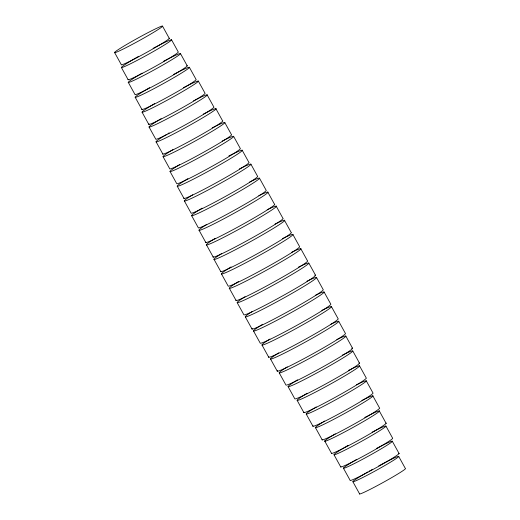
<?xml version="1.0" encoding="UTF-8"?>
<svg xmlns="http://www.w3.org/2000/svg" width="520" height="520" viewBox="0 0 520 520"><rect width="100%" height="100%" fill="white"/><g stroke="black" fill="none" stroke-linecap="round" stroke-linejoin="round"><path stroke-width="0.78" d="M308.834 263.127L315.556 275.301M300.762 248.651L307.483 260.825A40.95 2.145 -28.9 0 1 271.7 283.205A40.95 2.145 -28.9 0 1 236.145 300.053M292.909 234.526L299.631 246.708A40.801 2.132 -28.9 0 1 264.173 268.664A40.801 2.132 -28.9 0 1 228.163 286.052L221.442 273.877M316.466 277.433L323.187 289.614A40.716 2.132 -28.9 0 1 286.423 312.436A40.716 2.132 -28.9 0 1 252.297 328.439M284.421 220.227L291.142 232.408A40.476 2.119 -28.9 0 1 256.874 253.988A40.476 2.119 -28.9 0 1 220.649 271.297M324.084 291.986L330.805 304.168A40.32 2.113 -28.9 0 1 297.037 325.247A40.32 2.113 -28.9 0 1 260.247 343.181L253.526 331.006M276.185 206.122L282.906 218.296A40.027 2.093 -28.9 0 1 248.456 239.915A40.027 2.093 -28.9 0 1 213.181 256.704M331.389 306.547L338.111 318.721A39.741 2.08 -28.9 0 1 302.744 340.75A39.741 2.08 -28.9 0 1 268.899 356.7M267.774 192.069L274.495 204.243A39.468 2.067 -28.9 0 1 240.689 225.485A39.468 2.067 -28.9 0 1 205.744 242.131M338.689 321.256L345.41 333.431A38.98 2.041 -28.9 0 1 309.94 355.42A38.98 2.041 -28.9 0 1 277.563 370.565M259.526 178.269L266.247 190.444A38.812 2.028 -28.9 0 1 231.472 211.842A38.812 2.028 -28.9 0 1 198.289 227.721L191.568 215.547M250.861 164.125L257.582 176.3A38.057 1.989 -28.9 0 1 227.078 195.526A38.057 1.989 -28.9 0 1 191.139 213.219L184.418 201.045M345.832 336.07L352.553 348.244M242.158 150.189L248.879 162.363A37.226 1.95 -28.9 0 1 216.469 182.65A37.226 1.95 -28.9 0 1 184.028 198.042M352.807 351.007L359.528 363.181M233.61 136.363L240.331 148.538A36.322 1.898 -28.9 0 1 209.794 167.589A36.322 1.898 -28.9 0 1 176.761 183.683L170.04 171.503M359.502 365.781L366.223 377.956A35.73 1.872 -28.9 0 1 334.672 397.637A35.73 1.872 -28.9 0 1 303.986 412.139M224.725 122.453L231.446 134.628A35.354 1.853 -28.9 0 1 203.762 152.172A35.354 1.853 -28.9 0 1 169.832 168.948L163.111 156.767M366.236 380.77L372.957 392.945A34.365 1.8 -28.9 0 1 342.349 412.009A34.365 1.8 -28.9 0 1 313.105 425.789M215.852 108.622L222.58 120.796A34.333 1.794 -28.9 0 1 193.271 139.217A34.333 1.794 -28.9 0 1 162.773 153.764M207.103 94.822L213.824 106.997A33.267 1.742 -28.9 0 1 187.655 123.559A33.267 1.742 -28.9 0 1 155.825 139.282L149.103 127.108M372.814 395.804L379.535 407.979A32.89 1.722 -28.9 0 1 350.747 425.978A32.89 1.722 -28.9 0 1 322.244 439.478M198.308 81.055L205.03 93.23A32.162 1.683 -28.9 0 1 175.689 111.41A32.162 1.683 -28.9 0 1 149.058 123.858M379.256 410.885L386.139 423.365M189.345 67.262L196.066 79.436A31.024 1.625 -28.9 0 1 168.688 96.519A31.024 1.625 -28.9 0 1 142.025 109.122M180.518 53.677L187.239 65.852M385.912 426.023L392.632 438.197A29.686 1.554 -28.9 0 1 365.742 454.883A29.686 1.554 -28.9 0 1 340.951 466.499M171.522 39.761L178.243 51.935A28.685 1.502 -28.9 0 1 152.51 67.931A28.685 1.502 -28.9 0 1 128.291 79.313M392.366 441.356L399.087 453.531M162.584 26.247A27.489 1.437 -28.9 0 1 125.093 48.12A27.489 1.437 -28.9 0 1 128.024 43.667A27.489 1.437 -28.9 0 1 162.584 26.247L169.306 38.422M398.632 456.3L405.353 468.475A26.293 1.378 -28.9 0 1 382.967 482.553A26.293 1.378 -28.9 0 1 359.56 493.727M352.937 481.825L359.658 494M114.549 52.436L121.27 64.617A27.489 1.437 -28.9 0 0 146.113 52.709A27.489 1.437 -28.9 0 0 169.13 38.175M343.388 468.117L350.11 480.291A28.002 1.463 -28.9 0 0 375.863 467.89A28.002 1.463 -28.9 0 0 398.821 453.329M121.427 67.574L128.148 79.749M334.029 454.805L340.75 466.979M128.245 82.303L134.966 94.478A29.861 1.56 -28.9 0 0 162.89 80.964A29.861 1.56 -28.9 0 0 186.862 65.689M135.233 97.37L141.953 109.544M324.708 440.993L331.591 453.473M142.084 112.223L148.805 124.397M315.49 427.726L322.218 439.901M156.162 141.953L162.883 154.128M306.254 414.109L312.975 426.29M297.18 400.452L303.901 412.626M288.061 386.581L294.781 398.762A36.965 1.937 -28.9 0 0 330.298 381.44A36.965 1.937 -28.9 0 0 358.872 363.084M177.307 186.329L184.028 198.504M279.221 372.873L285.942 385.047A38.051 1.989 -28.9 0 0 323.94 366.314A38.051 1.989 -28.9 0 0 351.572 348.309M270.55 359.034L277.271 371.209M199.134 230.393L205.855 242.567M262.034 345.098L268.756 357.272M206.537 244.985L213.258 257.159M214.117 259.526L220.838 271.7M245.33 316.914L252.05 329.089M229.398 288.399L236.125 300.579M237.146 302.575L243.867 314.75A40.924 2.145 -28.9 0 0 283.55 295.347A40.924 2.145 -28.9 0 0 314.75 275.236M153.088 48.373A28.685 1.502 -28.9 0 1 167.252 43.199A28.685 1.502 -28.9 0 1 126.38 65.748A28.685 1.502 -28.9 0 1 138.736 56.297M163.358 61.38A29.861 1.56 -28.9 0 1 176.046 57.077A29.861 1.56 -28.9 0 1 134.921 79.885A29.861 1.56 -28.9 0 1 142.136 73.151M173.635 74.392A31.024 1.625 -28.9 0 1 184.789 70.98A31.024 1.625 -28.9 0 1 143.572 93.958A31.024 1.625 -28.9 0 1 145.925 89.837M146.575 89.447A31.024 1.625 -28.9 0 1 149.611 87.653M183.508 87.627A32.162 1.683 -28.9 0 1 192.504 85.54A32.162 1.683 -28.9 0 1 149.572 109.291A32.162 1.683 -28.9 0 1 154.648 103.591M195.403 99.847A33.267 1.742 -28.9 0 1 199.608 100.477A33.267 1.742 -28.9 0 1 156.305 124.273A33.267 1.742 -28.9 0 1 161.155 118.671M193.518 100.796A33.267 1.742 -28.9 0 1 194.786 100.159M203.249 114.127A34.333 1.794 -28.9 0 1 209.105 113.9A34.333 1.794 -28.9 0 1 164.859 138.379A34.333 1.794 -28.9 0 1 166.504 134.459M167.901 133.608A34.333 1.794 -28.9 0 1 169.182 132.847M212.206 127.842A35.354 1.853 -28.9 0 1 217.666 127.901A35.354 1.853 -28.9 0 1 172.549 152.893A35.354 1.853 -28.9 0 1 172.939 149.597M222.164 141.076A36.322 1.898 -28.9 0 1 225.556 142.324A36.322 1.898 -28.9 0 1 179.829 167.603A36.322 1.898 -28.9 0 1 179.628 164.593M228.885 155.922A37.226 1.95 -28.9 0 1 234.715 155.948A37.226 1.95 -28.9 0 1 187.096 182.312A37.226 1.95 -28.9 0 1 187.909 178.614M239.395 168.896A38.057 1.989 -28.9 0 1 242.781 170.242A38.057 1.989 -28.9 0 1 195.631 196.397A38.057 1.989 -28.9 0 1 192.719 194.779M249.6 182.039A38.812 2.028 -28.9 0 1 249.379 185.452A38.812 2.028 -28.9 0 1 201.13 211.952A38.812 2.028 -28.9 0 1 202.085 208.136M258.798 195.689A39.468 2.067 -28.9 0 1 258.076 199.342A39.468 2.067 -28.9 0 1 210.314 225.713A39.468 2.067 -28.9 0 1 206.758 224.419M267.163 209.742A40.027 2.093 -28.9 0 1 265.98 213.714A40.027 2.093 -28.9 0 1 217.275 240.539A40.027 2.093 -28.9 0 1 215.059 238.44M275.015 224.055A40.476 2.119 -28.9 0 1 274.768 227.533A40.476 2.119 -28.9 0 1 225.81 254.599A40.476 2.119 -28.9 0 1 221.663 253.546M282.432 238.583A40.801 2.132 -28.9 0 1 282.731 241.852A40.801 2.132 -28.9 0 1 232.486 269.542A40.801 2.132 -28.9 0 1 231.069 266.897M291.805 252.194A40.95 2.145 -28.9 0 1 289.926 256.627A40.95 2.145 -28.9 0 1 240.091 284.031A40.95 2.145 -28.9 0 1 238.498 281.508M298.461 267.118A40.924 2.145 -28.9 0 1 299.15 270.133A40.924 2.145 -28.9 0 1 249.477 297.628A40.924 2.145 -28.9 0 1 245.076 296.673M308.964 280.235A40.716 2.132 -28.9 0 1 305.233 285.565A40.716 2.132 -28.9 0 1 257.03 312.111A40.716 2.132 -28.9 0 1 252.441 311.363M306.943 281.183A40.716 2.132 -28.9 0 1 308.178 280.599M315.276 295.341A40.32 2.113 -28.9 0 1 313.151 299.851A40.32 2.113 -28.9 0 1 264.154 326.781A40.32 2.113 -28.9 0 1 262.613 324.285M321.808 310.375A39.741 2.08 -28.9 0 1 321.75 313.697A39.741 2.08 -28.9 0 1 273.488 340.366A39.741 2.08 -28.9 0 1 269.939 339.034M330.909 324.2A38.98 2.041 -28.9 0 1 327.808 329.101A38.98 2.041 -28.9 0 1 280.872 354.881A38.98 2.041 -28.9 0 1 278.824 352.807M336.804 339.56A38.051 1.989 -28.9 0 1 336.187 343.057A38.051 1.989 -28.9 0 1 289.9 368.582A38.051 1.989 -28.9 0 1 287.281 366.873M342.277 355.147A36.965 1.937 -28.9 0 1 344 357.344A36.965 1.937 -28.9 0 1 297.882 382.779A36.965 1.937 -28.9 0 1 297.544 379.821M348.51 370.39A35.73 1.872 -28.9 0 1 351.416 371.865A35.73 1.872 -28.9 0 1 306.274 396.767A35.73 1.872 -28.9 0 1 307.079 393.244M356.512 384.781A34.365 1.8 -28.9 0 1 358.404 386.646A34.365 1.8 -28.9 0 1 315.764 410.215A34.365 1.8 -28.9 0 1 314.301 408.109M314.918 407.726A34.365 1.8 -28.9 0 1 316.231 406.919M361.875 400.472A32.89 1.722 -28.9 0 1 366.418 400.771A32.89 1.722 -28.9 0 1 325.325 423.612A32.89 1.722 -28.9 0 1 322.836 422.168M323.421 421.804A32.89 1.722 -28.9 0 1 324.656 421.044M385.976 423.059A31.323 1.638 -28.9 0 1 359.56 439.706A31.323 1.638 -28.9 0 1 331.428 453.167M367.549 416.026A31.323 1.638 -28.9 0 1 372.964 415.805A31.323 1.638 -28.9 0 1 332.209 438.301A31.323 1.638 -28.9 0 1 335.316 433.823M364.735 417.456A31.323 1.638 -28.9 0 1 366.866 416.371M372.099 432.172A29.686 1.554 -28.9 0 1 380.022 430.508A29.686 1.554 -28.9 0 1 339.697 452.673A29.686 1.554 -28.9 0 1 348.147 445.334M376.682 448.331A28.002 1.463 -28.9 0 1 387.959 444.652A28.002 1.463 -28.9 0 1 349.356 466.018A28.002 1.463 -28.9 0 1 356.759 459.362M378.762 465.868A26.293 1.378 -28.9 0 1 396.383 458.432A26.293 1.378 -28.9 0 1 359.3 479.226A26.293 1.378 -28.9 0 1 365.996 473.025M366.62 472.661A26.293 1.378 -28.9 0 1 367.9 471.919M369.213 471.172A26.293 1.378 -28.9 0 1 370.546 470.412M371.215 470.035A26.293 1.378 -28.9 0 1 372.574 469.274"/></g></svg>
